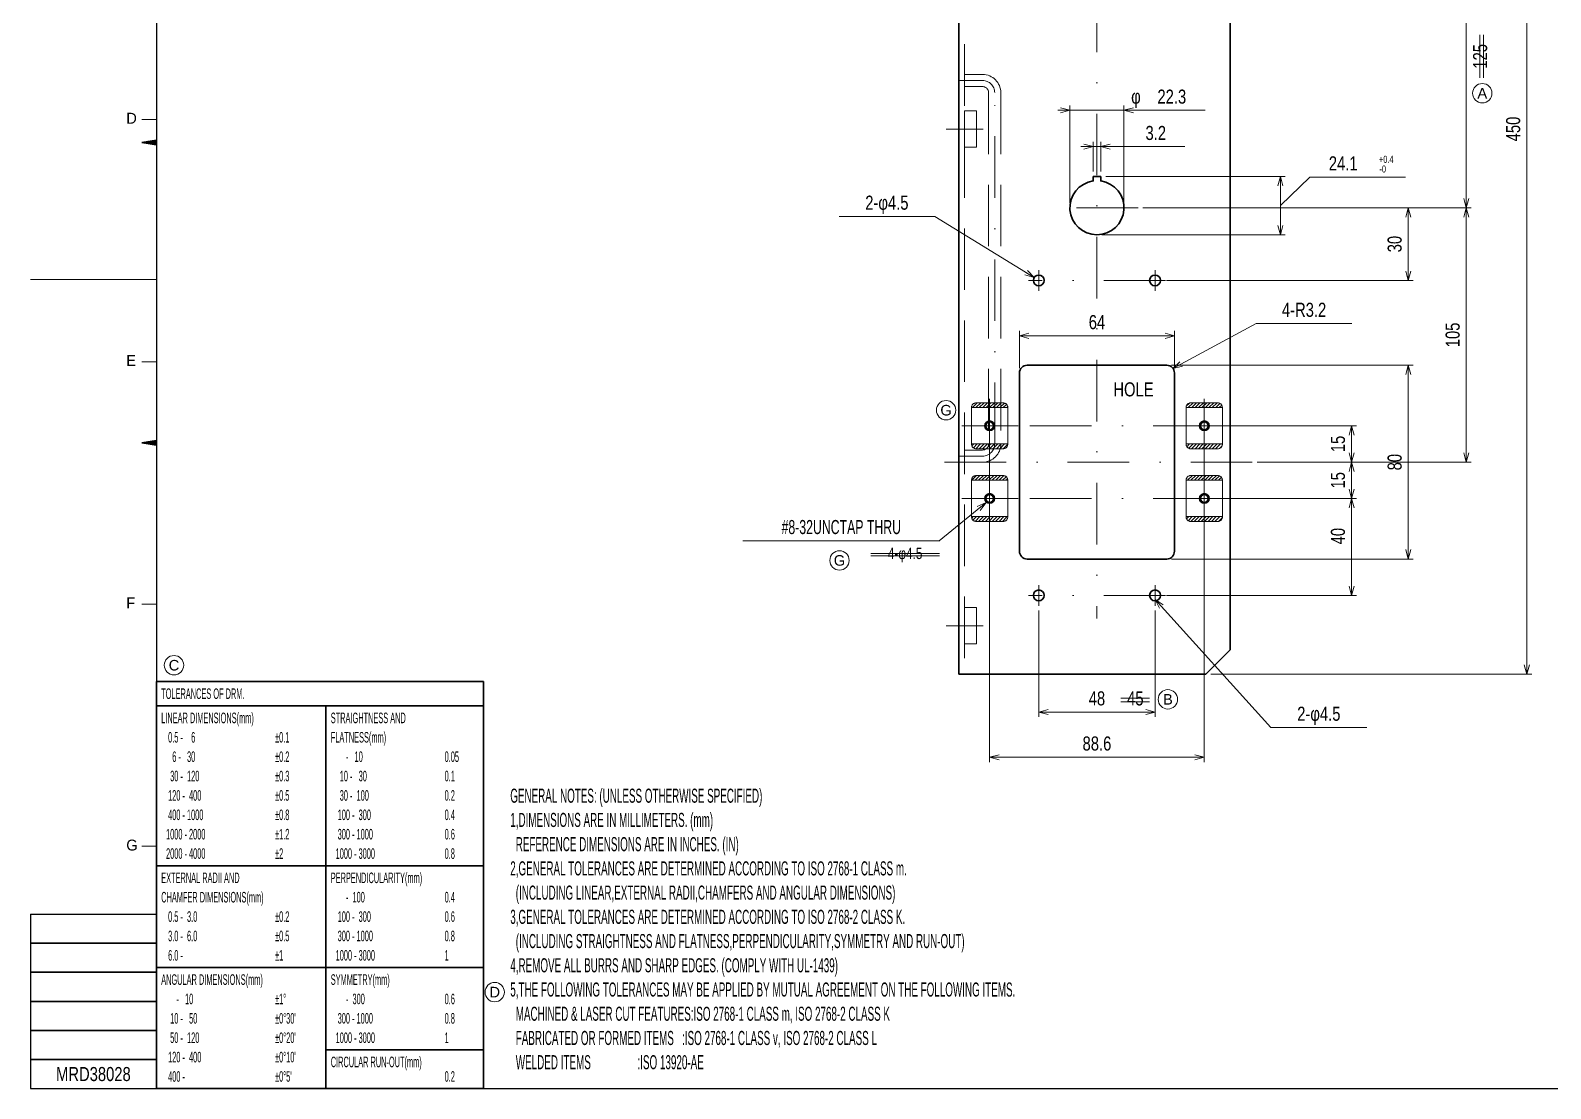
# Model space of a CAD drawing. Header units: millimetres. Extents: x 7 to 587, y 2 to 418.
# Drawn here: x 7 to 320.8, y 10 to 228.4 of the extents above; entities that cross this region are included whole.
import ezdxf
from ezdxf.enums import TextEntityAlignment as Align

# ---------------------------------------------------------------- set-up
doc = ezdxf.new("R2010")
doc.units = ezdxf.units.MM
for name, pattern in [('DASHDOT', [25.3, 12.7, -6.3, 0, -6.3]), ('DASHED', [19, 12.7, -6.3]), ('DIVIDE', [31.6, 12.7, -6.3, 0, -6.3, 0, -6.3])]:
    doc.linetypes.add(name, pattern=pattern)
for name, color, linetype in [('GR01_01', 7, 'Continuous'), ('GR01_02', 7, 'Continuous'), ('GR01_03', 7, 'Continuous'), ('GR01_05', 7, 'Continuous'), ('GR01_06', 7, 'Continuous'), ('GR01_16', 7, 'Continuous'), ('図面枠C7M', 7, 'Continuous'), ('表題、部品表_Layer1', 7, 'Continuous')]:
    doc.layers.add(name, color=color, linetype=linetype)
doc.styles.add('HG丸ｺﾞｼｯｸM-PRO', font='')
doc.styles.get('HG丸ｺﾞｼｯｸM-PRO').set_extended_font_data('HG丸ｺﾞｼｯｸM-PRO')
pattern_1 = [(45, (0, 0), (-0.3535534, 0.3535534), [])]

# ---------------------------------------------------------------- blocks, each defined once
blk = doc.blocks.new('BLKF024')
at = {"layer": '図面枠C7M', "color": 3, "linetype": 'Continuous', "lineweight": 35}
for p, q in [((30.067393, 143.236108), (30.09438, 143.263095)), ((30.188706, 143.216), (30.264271, 143.291564)), ((30.310019, 143.195891), (30.434161, 143.320033)), ((30.431331, 143.175782), (30.604052, 143.348503)), ((30.552644, 143.155673), (30.773942, 143.376972)), ((30.673956, 143.135565), (30.943833, 143.405441)), ((30.795269, 143.115456), (31.113723, 143.43391)), ((30.916582, 143.095347), (31.283614, 143.462379)), ((31.037894, 143.075238), (31.453504, 143.490848)), ((31.159207, 143.05513), (31.623395, 143.519317)), ((31.280519, 143.035021), (31.793285, 143.547787)), ((31.401832, 143.014912), (31.963176, 143.576256)), ((31.523145, 142.994803), (32.133066, 143.604725)), ((31.644457, 142.974695), (32.302957, 143.633194)), ((31.76577, 142.954586), (32.472847, 143.661663)), ((31.887082, 142.934477), (32.642738, 143.690132)), ((32.008395, 142.914368), (32.812628, 143.718601)), ((32.129708, 142.894259), (32.982519, 143.747071)), ((32.25102, 142.874151), (33, 143.62313)), ((32.372333, 142.854042), (33, 143.481709)), ((32.493645, 142.833933), (33, 143.340288)), ((32.614958, 142.813824), (33, 143.198866)), ((32.736271, 142.793716), (33, 143.057445)), ((32.857583, 142.773607), (33, 142.916024)), ((32.978896, 142.753498), (33, 142.774602))]:
    blk.add_line(p, q, dxfattribs=at)
blk = doc.blocks.new('BLKF025')
at = {"layer": '図面枠C7M', "color": 3, "linetype": 'Continuous', "lineweight": 35}
for p, q in [((30.067393, 205.236108), (30.09438, 205.263095)), ((30.188706, 205.216), (30.264271, 205.291564)), ((30.310019, 205.195891), (30.434161, 205.320033)), ((30.431331, 205.175782), (30.604052, 205.348503)), ((30.552644, 205.155673), (30.773942, 205.376972)), ((30.673956, 205.135565), (30.943833, 205.405441)), ((30.795269, 205.115456), (31.113723, 205.43391)), ((30.916582, 205.095347), (31.283614, 205.462379)), ((31.037894, 205.075238), (31.453504, 205.490848)), ((31.159207, 205.05513), (31.623395, 205.519317)), ((31.280519, 205.035021), (31.793285, 205.547787)), ((31.401832, 205.014912), (31.963176, 205.576256)), ((31.523145, 204.994803), (32.133066, 205.604725)), ((31.644457, 204.974695), (32.302957, 205.633194)), ((31.76577, 204.954586), (32.472847, 205.661663)), ((31.887082, 204.934477), (32.642738, 205.690132)), ((32.008395, 204.914368), (32.812628, 205.718601)), ((32.129708, 204.894259), (32.982519, 205.747071)), ((32.25102, 204.874151), (33, 205.62313)), ((32.372333, 204.854042), (33, 205.481709)), ((32.493645, 204.833933), (33, 205.340288)), ((32.614958, 204.813824), (33, 205.198866)), ((32.736271, 204.793716), (33, 205.057445)), ((32.857583, 204.773607), (33, 204.916024)), ((32.978896, 204.753498), (33, 204.774602))]:
    blk.add_line(p, q, dxfattribs=at)
blk = doc.blocks.new('BLKF023')
at = {"layer": '図面枠C7M', "color": 2, "linetype": 'Continuous', "lineweight": 25}
for p, q in [((33, 410), (33, 10)), ((7, 46), (7, 10)), ((7, 46), (33, 46)), ((7, 10), (587, 10))]:
    blk.add_line(p, q, dxfattribs=at)
at = {"layer": '図面枠C7M', "color": 4, "linetype": 'Continuous', "lineweight": 13}
for p, q in [((30, 210), (33, 210)), ((7, 177), (33, 177)), ((30, 160), (33, 160)), ((30, 110), (33, 110)), ((30, 60), (33, 60))]:
    blk.add_line(p, q, dxfattribs=at)
at = {"layer": '図面枠C7M', "color": 3, "linetype": 'Continuous', "lineweight": 35}
for p, q in [((33, 205.75), (30, 205.25)), ((30, 205.25), (33, 204.75)), ((33, 143.75), (30, 143.25)), ((30, 143.25), (33, 142.75)), ((7, 40), (33, 40)), ((7, 34), (33, 34)), ((7, 28), (33, 28)), ((7, 22), (33, 22)), ((7, 16), (33, 16))]:
    blk.add_line(p, q, dxfattribs=at)
for name in ['BLKF025', 'BLKF024']:
    blk.add_blockref(name, (0, 0), dxfattribs=at)
at = {"layer": '図面枠C7M', "color": 4, "linetype": 'Continuous', "lineweight": 13, "style": 'HG丸ｺﾞｼｯｸM-PRO'}
for s, width, p in [('D', 1.002334, (26.79, 208.45)), ('E', 1.001589, (26.79, 158.45)), ('F', 0.998986, (26.79, 108.45)), ('G', 1.003714, (26.79, 58.45))]:
    blk.add_text(s, height=2.25, dxfattribs=dict(at, width=width)).set_placement(p, align=Align.BOTTOM_LEFT)
blk = doc.blocks.new('BLKF027')
at = {"layer": 'GR01_01', "color": 3, "linetype": 'Continuous', "lineweight": 35}
for p, q in [((211.14, 120.88), (211.14, 157.68)), ((212.74, 159.28), (241.54, 159.28)), ((243.14, 120.88), (243.14, 157.68)), ((212.74, 119.28), (241.54, 119.28))]:
    blk.add_line(p, q, dxfattribs=at)
for centre, start, end in [((212.74, 157.68), 90, 180), ((241.54, 157.68), 0, 90), ((212.74, 120.88), 180, 270), ((241.54, 120.88), 270, 0)]:
    blk.add_arc(centre, 1.6, start, end, dxfattribs=at)
blk = doc.blocks.new('BLKF029')
at = {"layer": 'GR01_02', "color": 4, "linetype": 'DASHED', "lineweight": 13}
for p, q in [((199.79, 211.78), (202.29, 211.78)), ((199.79, 211.78), (199.79, 204.28)), ((202.29, 204.28), (202.29, 211.78)), ((199.79, 204.28), (202.29, 204.28))]:
    blk.add_line(p, q, dxfattribs=at)
blk = doc.blocks.new('BLKF030')
at = {"layer": 'GR01_02', "color": 4, "linetype": 'DASHED', "lineweight": 13}
for p, q in [((199.79, 109.28), (202.29, 109.28)), ((199.79, 109.28), (199.79, 101.78)), ((202.29, 101.78), (202.29, 109.28)), ((199.79, 101.78), (202.29, 101.78))]:
    blk.add_line(p, q, dxfattribs=at)
blk = doc.blocks.new('FXTIP_ARROW_S')
at = {"color": 0, "linetype": 'Continuous', "lineweight": -2}
for q in [(-1, 0), (-0.97, 0.26), (-0.97, -0.26)]:
    blk.add_line((0, 0), q, dxfattribs=at)
blk = doc.blocks.new('FXTIP_ARROW_E')
at = {"color": 0, "linetype": 'Continuous', "lineweight": -2}
for q in [(-1, 0), (-0.97, 0.26), (-0.97, -0.26)]:
    blk.add_line((0, 0), q, dxfattribs=at)
blk = doc.blocks.new('BLKF036')
at = {"layer": 'GR01_01', "color": 3, "linetype": 'Continuous', "lineweight": 35}
for p, q in [((226.34, 198.26), (227.94, 198.26)), ((226.34, 197.3), (226.34, 198.26)), ((227.94, 197.3), (227.94, 198.26))]:
    blk.add_line(p, q, dxfattribs=at)
blk.add_arc((227.14, 191.78), 5.58, 98.2503, 81.7497, dxfattribs=at)
blk = doc.blocks.new('BLKF066')
at = {"layer": 'GR01_05', "color": 4, "linetype": 'Continuous', "lineweight": 13}
blk.add_circle((306.68, 215.41), 2, dxfattribs=at)
at = {"layer": 'GR01_05', "color": 4, "linetype": 'Continuous', "lineweight": 13, "style": 'HG丸ｺﾞｼｯｸM-PRO', "width": 1.042301}
blk.add_text('A', height=2.18, dxfattribs=at).set_placement((306.68, 215.41), align=Align.MIDDLE_CENTER)
blk = doc.blocks.new('BLKF070')
at = {"layer": 'GR01_01', "color": 4, "linetype": 'DASHDOT', "lineweight": 13}
for p, q in [((215.14, 174.66), (215.14, 178.91)), ((239.14, 174.66), (239.14, 178.91)), ((241.26, 176.78), (213.01, 176.78))]:
    blk.add_line(p, q, dxfattribs=at)
at = {"layer": 'GR01_01', "color": 3, "linetype": 'Continuous', "lineweight": 35}
for centre in [(215.14, 176.78), (239.14, 176.78)]:
    blk.add_circle(centre, 1.12, dxfattribs=at)
blk = doc.blocks.new('BLKF071')
at = {"layer": 'GR01_01', "color": 4, "linetype": 'DASHDOT', "lineweight": 13}
for p, q in [((215.14, 109.66), (215.14, 113.91)), ((239.14, 109.66), (239.14, 113.91)), ((241.26, 111.78), (213.01, 111.78))]:
    blk.add_line(p, q, dxfattribs=at)
at = {"layer": 'GR01_01', "color": 3, "linetype": 'Continuous', "lineweight": 35}
for centre in [(215.14, 111.78), (239.14, 111.78)]:
    blk.add_circle(centre, 1.12, dxfattribs=at)
blk = doc.blocks.new('BLKF072')
at = {"layer": 'GR01_05', "color": 4, "linetype": 'Continuous', "lineweight": 13}
blk.add_circle((241.78, 90.33), 2, dxfattribs=at)
at = {"layer": 'GR01_05', "color": 4, "linetype": 'Continuous', "lineweight": 13, "style": 'HG丸ｺﾞｼｯｸM-PRO', "width": 1.04272}
blk.add_text('B', height=2.18, dxfattribs=at).set_placement((241.78, 90.33), align=Align.MIDDLE_CENTER)
blk = doc.blocks.new('BLKF073')
at = {"layer": '図面枠C7M', "color": 3, "linetype": 'Continuous', "lineweight": 35}
for p, q in [((33, 94), (100.5, 94)), ((33, 94), (33, 10)), ((100.5, 10), (100.5, 94)), ((33, 89), (100.5, 89)), ((68, 10), (68, 89)), ((33, 56), (68, 56)), ((68, 56), (100.5, 56)), ((33, 35), (68, 35)), ((68, 35), (100.5, 35)), ((68, 18), (100.5, 18)), ((33, 10), (100.5, 10))]:
    blk.add_line(p, q, dxfattribs=at)
at = {"layer": '図面枠C7M', "color": 4, "linetype": 'Continuous', "lineweight": 13, "style": 'HG丸ｺﾞｼｯｸM-PRO'}
for s, height, width, p in [('TOLERANCES OF DRM.', 2.1818, 0.522208, (34, 91.5)), ('LINEAR DIMENSIONS(mm)', 2.1818, 0.521664, (34, 86.5)), ('STRAIGHTNESS AND', 2.1818, 0.521949, (69, 86.5)), (' 0.5 -    6', 2.1818, 0.524049, (35, 82.5)), ('±0.1', 2.182, 0.52198, (57.5, 82.5)), ('FLATNESS(mm)', 2.1818, 0.521994, (69, 82.5)), ('   6 -   30', 2.1818, 0.52397, (35, 78.5)), ('±0.2', 2.182, 0.52198, (57.5, 78.5)), ('     -   10', 2.1818, 0.524651, (70, 78.5)), ('0.05', 2.182, 0.52205, (92.5, 78.5)), ('  30 -  120', 2.1818, 0.522893, (35, 74.5)), ('±0.3', 2.182, 0.52198, (57.5, 74.5)), ('  10 -   30', 2.1818, 0.523391, (70, 74.5)), ('0.1', 2.182, 0.522424, (92.5, 74.5)), (' 120 -  400', 2.1818, 0.52246, (35, 70.5)), ('±0.5', 2.182, 0.52198, (57.5, 70.5)), ('  30 -  100', 2.1818, 0.522893, (70, 70.5)), ('0.2', 2.182, 0.522424, (92.5, 70.5)), (' 400 - 1000', 2.1818, 0.52208, (35, 66.5)), ('±0.8', 2.182, 0.52198, (57.5, 66.5)), (' 100 -  300', 2.1818, 0.52246, (70, 66.5)), ('0.4', 2.182, 0.522424, (92.5, 66.5)), ('1000 - 2000', 2.1818, 0.521744, (35, 62.5)), ('±1.2', 2.182, 0.52198, (57.5, 62.5)), (' 300 - 1000', 2.1818, 0.52208, (70, 62.5)), ('0.6', 2.182, 0.522424, (92.5, 62.5)), ('2000 - 4000', 2.1818, 0.521744, (35, 58.5)), ('±2', 2.182, 0.521216, (57.5, 58.5)), ('1000 - 3000', 2.1818, 0.521744, (70, 58.5)), ('0.8', 2.182, 0.522424, (92.5, 58.5)), ('EXTERNAL RADII AND', 2.1818, 0.522426, (34, 53.5)), ('PERPENDICULARITY(mm)', 2.1818, 0.521822, (69, 53.5)), ('CHAMFER DIMENSIONS(mm)', 2.1818, 0.521615, (34, 49.5)), ('     -  100', 2.1818, 0.52397, (70, 49.5)), ('0.4', 2.182, 0.522424, (92.5, 49.5)), (' 0.5 -  3.0', 2.1818, 0.523514, (35, 45.5)), ('±0.2', 2.182, 0.52198, (57.5, 45.5)), (' 100 -  300', 2.1818, 0.52246, (70, 45.5)), ('0.6', 2.182, 0.522424, (92.5, 45.5)), (' 3.0 -  6.0', 2.1818, 0.523514, (35, 41.5)), ('±0.5', 2.182, 0.52198, (57.5, 41.5)), (' 300 - 1000', 2.1818, 0.52208, (70, 41.5)), ('0.8', 2.182, 0.522424, (92.5, 41.5)), (' 6.0 -', 2.182, 0.523279, (35, 37.5)), ('±1', 2.182, 0.521216, (57.5, 37.5)), ('1000 - 3000', 2.1818, 0.521744, (70, 37.5)), ('1', 2.18, 0.521199, (92.5, 37.5)), ('ANGULAR DIMENSIONS(mm)', 2.1818, 0.521887, (34, 32.5)), ('SYMMETRY(mm)', 2.1818, 0.521222, (69, 32.5)), ('     -   10', 2.1818, 0.524651, (35, 28.5)), ('±1°', 2.182, 0.52122, (57.5, 28.5)), ('     -  300', 2.1818, 0.52397, (70, 28.5)), ('0.6', 2.182, 0.522424, (92.5, 28.5)), ('  10 -   50', 2.1818, 0.523391, (35, 24.5)), ("±0°30'", 2.182, 0.521679, (57.5, 24.5)), (' 300 - 1000', 2.1818, 0.52208, (70, 24.5)), ('0.8', 2.182, 0.522424, (92.5, 24.5)), ('  50 -  120', 2.1818, 0.522893, (35, 20.5)), ("±0°20'", 2.182, 0.521679, (57.5, 20.5)), ('1000 - 3000', 2.1818, 0.521744, (70, 20.5)), ('1', 2.18, 0.521199, (92.5, 20.5)), (' 120 -  400', 2.1818, 0.52246, (35, 16.5)), ("±0°10'", 2.182, 0.521679, (57.5, 16.5)), ('CIRCULAR RUN-OUT(mm)', 2.1818, 0.521639, (69, 15.5)), (' 400 -', 2.182, 0.52234, (35, 12.5)), ("±0°5'", 2.182, 0.521776, (57.5, 12.5)), ('0.2', 2.182, 0.522424, (92.5, 12.5))]:
    blk.add_text(s, height=height, dxfattribs=dict(at, width=width)).set_placement(p, align=Align.MIDDLE_LEFT)
blk = doc.blocks.new('BLKF074')
at = {"layer": '表題、部品表_Layer1', "color": 4, "linetype": 'Continuous', "lineweight": 13}
blk.add_circle((36.64, 97.37), 2, dxfattribs=at)
at = {"layer": '表題、部品表_Layer1', "color": 4, "linetype": 'Continuous', "lineweight": 13, "style": 'HG丸ｺﾞｼｯｸM-PRO', "width": 1.042931}
blk.add_text('C', height=2.18, dxfattribs=at).set_placement((36.64, 97.37), align=Align.MIDDLE_CENTER)
blk = doc.blocks.new('BLKF082')
at = {"layer": 'GR01_03', "color": 4, "linetype": 'DASHDOT', "lineweight": 13}
for p, q in [((198.64, 218.03), (203.54, 218.03)), ((206.04, 143.03), (206.04, 215.53)), ((198.64, 140.53), (203.54, 140.53))]:
    blk.add_line(p, q, dxfattribs=at)
at = {"layer": 'GR01_03', "color": 4, "linetype": 'DASHED', "lineweight": 13}
for p, q in [((199.79, 219.28), (203.54, 219.28)), ((199.79, 216.78), (199.79, 219.28)), ((199.79, 216.78), (203.54, 216.78)), ((204.79, 215.53), (204.79, 143.03)), ((207.29, 215.53), (207.29, 143.03)), ((199.79, 139.28), (199.79, 141.78)), ((203.54, 141.78), (199.79, 141.78)), ((203.54, 139.28), (199.79, 139.28))]:
    blk.add_line(p, q, dxfattribs=at)
for centre, radius, start, end in [((203.54, 215.53), 3.75, 0, 90), ((203.54, 215.53), 1.25, 0, 90), ((203.54, 143.03), 3.75, 270, 0), ((203.54, 143.03), 1.25, 270, 0)]:
    blk.add_arc(centre, radius, start, end, dxfattribs=at)
at = {"layer": 'GR01_03', "color": 4, "linetype": 'DASHDOT', "lineweight": 13}
for centre, start, end in [((203.54, 215.53), 0, 90), ((203.54, 143.03), 270, 0)]:
    blk.add_arc(centre, 2.5, start, end, dxfattribs=at)
blk = doc.blocks.new('BLKF084')
at = {"layer": '表題、部品表_Layer1', "color": 4, "linetype": 'Continuous', "lineweight": 13}
blk.add_circle((102.84, 29.91), 2, dxfattribs=at)
at = {"layer": '表題、部品表_Layer1', "color": 4, "linetype": 'Continuous', "lineweight": 13, "style": 'HG丸ｺﾞｼｯｸM-PRO', "width": 1.042833}
blk.add_text('D', height=2.18, dxfattribs=at).set_placement((102.84, 29.91), align=Align.MIDDLE_CENTER)
blk = doc.blocks.new('BLKF104')
at = {"layer": 'GR01_02', "color": 3, "linetype": 'Continuous', "lineweight": 35}
for radius in [1, 0.8]:
    blk.add_circle((204.99, 146.78), radius, dxfattribs=at)
blk = doc.blocks.new('BLKF103')
at = {"layer": 'GR01_02', "color": 4, "linetype": 'DASHED', "lineweight": 13}
for p, q in [((201.24, 143.03), (201.24, 150.53)), ((201.24, 150.53), (208.74, 150.53)), ((208.74, 143.03), (208.74, 150.53)), ((201.24, 143.03), (208.74, 143.03))]:
    blk.add_line(p, q, dxfattribs=at)
at = {"layer": 'GR01_02', "color": 3, "linetype": 'Continuous', "lineweight": 35}
blk.add_blockref('BLKF104', (0, 0), dxfattribs=at)
blk = doc.blocks.new('BLKF105')
at = {"layer": 'GR01_16', "linetype": 'DIVIDE', "lineweight": 13}
h = blk.add_hatch(dxfattribs=at)
h.set_pattern_fill('_USER', color=4, scale=0.5, angle=45, style=0, pattern_type=0)
h.set_pattern_definition(pattern_1)
edge = h.paths.add_edge_path(flags=0)
edge.add_line((202.24, 151.53), (207.74, 151.53))
edge.add_arc((207.74, 150.53), 1, 0, 90, ccw=False)
edge.add_line((208.74, 150.53), (201.24, 150.53))
edge.add_arc((202.24, 150.53), 1, 90, 180, ccw=False)
at = {"layer": 'GR01_16', "color": 4, "linetype": 'DIVIDE', "lineweight": 13}
blk.add_line((207.74, 151.53), (202.24, 151.53), dxfattribs=at)
for centre, start, end in [((202.24, 150.53), 90, 180), ((207.74, 150.53), 0, 90)]:
    blk.add_arc(centre, 1, start, end, dxfattribs=at)
blk = doc.blocks.new('BLKF106')
at = {"layer": 'GR01_16', "linetype": 'DIVIDE', "lineweight": 13}
h = blk.add_hatch(dxfattribs=at)
h.set_pattern_fill('_USER', color=4, scale=0.5, angle=45, style=0, pattern_type=0)
h.set_pattern_definition(pattern_1)
edge = h.paths.add_edge_path(flags=0)
edge.add_line((202.24, 142.03), (207.74, 142.03))
edge.add_arc((207.74, 143.03), 1, 270, 360)
edge.add_line((208.74, 143.03), (201.24, 143.03))
edge.add_arc((202.24, 143.03), 1, 180, 270)
at = {"layer": 'GR01_16', "color": 4, "linetype": 'DIVIDE', "lineweight": 13}
blk.add_line((207.74, 142.03), (202.24, 142.03), dxfattribs=at)
for centre, start, end in [((202.24, 143.03), 180, 270), ((207.74, 143.03), 270, 0)]:
    blk.add_arc(centre, 1, start, end, dxfattribs=at)
blk = doc.blocks.new('BLKF108')
at = {"layer": 'GR01_02', "color": 3, "linetype": 'Continuous', "lineweight": 35}
for radius in [1, 0.8]:
    blk.add_circle((204.99, 131.78), radius, dxfattribs=at)
blk = doc.blocks.new('BLKF107')
at = {"layer": 'GR01_02', "color": 4, "linetype": 'DASHED', "lineweight": 13}
for p, q in [((201.24, 128.03), (201.24, 135.53)), ((201.24, 135.53), (208.74, 135.53)), ((208.74, 128.03), (208.74, 135.53)), ((201.24, 128.03), (208.74, 128.03))]:
    blk.add_line(p, q, dxfattribs=at)
at = {"layer": 'GR01_02', "color": 3, "linetype": 'Continuous', "lineweight": 35}
blk.add_blockref('BLKF108', (0, 0), dxfattribs=at)
blk = doc.blocks.new('BLKF109')
at = {"layer": 'GR01_16', "linetype": 'DIVIDE', "lineweight": 13}
h = blk.add_hatch(dxfattribs=at)
h.set_pattern_fill('_USER', color=4, scale=0.5, angle=45, style=0, pattern_type=0)
h.set_pattern_definition(pattern_1)
edge = h.paths.add_edge_path(flags=0)
edge.add_line((202.24, 136.53), (207.74, 136.53))
edge.add_arc((207.74, 135.53), 1, 0, 90, ccw=False)
edge.add_line((208.74, 135.53), (201.24, 135.53))
edge.add_arc((202.24, 135.53), 1, 90, 180, ccw=False)
at = {"layer": 'GR01_16', "color": 4, "linetype": 'DIVIDE', "lineweight": 13}
blk.add_line((207.74, 136.53), (202.24, 136.53), dxfattribs=at)
for centre, start, end in [((202.24, 135.53), 90, 180), ((207.74, 135.53), 0, 90)]:
    blk.add_arc(centre, 1, start, end, dxfattribs=at)
blk = doc.blocks.new('BLKF110')
at = {"layer": 'GR01_16', "linetype": 'DIVIDE', "lineweight": 13}
h = blk.add_hatch(dxfattribs=at)
h.set_pattern_fill('_USER', color=4, scale=0.5, angle=45, style=0, pattern_type=0)
h.set_pattern_definition(pattern_1)
edge = h.paths.add_edge_path(flags=0)
edge.add_line((202.24, 127.03), (207.74, 127.03))
edge.add_arc((207.74, 128.03), 1, 270, 360)
edge.add_line((208.74, 128.03), (201.24, 128.03))
edge.add_arc((202.24, 128.03), 1, 180, 270)
at = {"layer": 'GR01_16', "color": 4, "linetype": 'DIVIDE', "lineweight": 13}
blk.add_line((207.74, 127.03), (202.24, 127.03), dxfattribs=at)
for centre, start, end in [((202.24, 128.03), 180, 270), ((207.74, 128.03), 270, 0)]:
    blk.add_arc(centre, 1, start, end, dxfattribs=at)
blk = doc.blocks.new('BLKF112')
at = {"layer": 'GR01_02', "color": 3, "linetype": 'Continuous', "lineweight": 35}
for radius in [1, 0.8]:
    blk.add_circle((249.29, 131.78), radius, dxfattribs=at)
blk = doc.blocks.new('BLKF111')
at = {"layer": 'GR01_02', "color": 4, "linetype": 'DASHED', "lineweight": 13}
for p, q in [((245.54, 128.03), (245.54, 135.53)), ((245.54, 135.53), (253.04, 135.53)), ((253.04, 128.03), (253.04, 135.53)), ((245.54, 128.03), (253.04, 128.03))]:
    blk.add_line(p, q, dxfattribs=at)
at = {"layer": 'GR01_02', "color": 3, "linetype": 'Continuous', "lineweight": 35}
blk.add_blockref('BLKF112', (0, 0), dxfattribs=at)
blk = doc.blocks.new('BLKF113')
at = {"layer": 'GR01_16', "linetype": 'DIVIDE', "lineweight": 13}
h = blk.add_hatch(dxfattribs=at)
h.set_pattern_fill('_USER', color=4, scale=0.5, angle=45, style=0, pattern_type=0)
h.set_pattern_definition(pattern_1)
edge = h.paths.add_edge_path(flags=0)
edge.add_line((246.54, 136.53), (252.04, 136.53))
edge.add_arc((252.04, 135.53), 1, 0, 90, ccw=False)
edge.add_line((253.04, 135.53), (245.54, 135.53))
edge.add_arc((246.54, 135.53), 1, 90, 180, ccw=False)
at = {"layer": 'GR01_16', "color": 4, "linetype": 'DIVIDE', "lineweight": 13}
blk.add_line((252.04, 136.53), (246.54, 136.53), dxfattribs=at)
for centre, start, end in [((246.54, 135.53), 90, 180), ((252.04, 135.53), 0, 90)]:
    blk.add_arc(centre, 1, start, end, dxfattribs=at)
blk = doc.blocks.new('BLKF114')
at = {"layer": 'GR01_16', "linetype": 'DIVIDE', "lineweight": 13}
h = blk.add_hatch(dxfattribs=at)
h.set_pattern_fill('_USER', color=4, scale=0.5, angle=45, style=0, pattern_type=0)
h.set_pattern_definition(pattern_1)
edge = h.paths.add_edge_path(flags=0)
edge.add_line((246.54, 127.03), (252.04, 127.03))
edge.add_arc((252.04, 128.03), 1, 270, 360)
edge.add_line((253.04, 128.03), (245.54, 128.03))
edge.add_arc((246.54, 128.03), 1, 180, 270)
at = {"layer": 'GR01_16', "color": 4, "linetype": 'DIVIDE', "lineweight": 13}
blk.add_line((252.04, 127.03), (246.54, 127.03), dxfattribs=at)
for centre, start, end in [((246.54, 128.03), 180, 270), ((252.04, 128.03), 270, 0)]:
    blk.add_arc(centre, 1, start, end, dxfattribs=at)
blk = doc.blocks.new('BLKF116')
at = {"layer": 'GR01_02', "color": 3, "linetype": 'Continuous', "lineweight": 35}
for radius in [1, 0.8]:
    blk.add_circle((249.29, 146.78), radius, dxfattribs=at)
blk = doc.blocks.new('BLKF115')
at = {"layer": 'GR01_02', "color": 4, "linetype": 'DASHED', "lineweight": 13}
for p, q in [((245.54, 143.03), (245.54, 150.53)), ((245.54, 150.53), (253.04, 150.53)), ((253.04, 143.03), (253.04, 150.53)), ((245.54, 143.03), (253.04, 143.03))]:
    blk.add_line(p, q, dxfattribs=at)
at = {"layer": 'GR01_02', "color": 3, "linetype": 'Continuous', "lineweight": 35}
blk.add_blockref('BLKF116', (0, 0), dxfattribs=at)
blk = doc.blocks.new('BLKF117')
at = {"layer": 'GR01_16', "linetype": 'DIVIDE', "lineweight": 13}
h = blk.add_hatch(dxfattribs=at)
h.set_pattern_fill('_USER', color=4, scale=0.5, angle=45, style=0, pattern_type=0)
h.set_pattern_definition(pattern_1)
edge = h.paths.add_edge_path(flags=0)
edge.add_line((246.54, 151.53), (252.04, 151.53))
edge.add_arc((252.04, 150.53), 1, 0, 90, ccw=False)
edge.add_line((253.04, 150.53), (245.54, 150.53))
edge.add_arc((246.54, 150.53), 1, 90, 180, ccw=False)
at = {"layer": 'GR01_16', "color": 4, "linetype": 'DIVIDE', "lineweight": 13}
blk.add_line((252.04, 151.53), (246.54, 151.53), dxfattribs=at)
for centre, start, end in [((246.54, 150.53), 90, 180), ((252.04, 150.53), 0, 90)]:
    blk.add_arc(centre, 1, start, end, dxfattribs=at)
blk = doc.blocks.new('BLKF118')
at = {"layer": 'GR01_16', "linetype": 'DIVIDE', "lineweight": 13}
h = blk.add_hatch(dxfattribs=at)
h.set_pattern_fill('_USER', color=4, scale=0.5, angle=45, style=0, pattern_type=0)
h.set_pattern_definition(pattern_1)
edge = h.paths.add_edge_path(flags=0)
edge.add_line((246.54, 142.03), (252.04, 142.03))
edge.add_arc((252.04, 143.03), 1, 270, 360)
edge.add_line((253.04, 143.03), (245.54, 143.03))
edge.add_arc((246.54, 143.03), 1, 180, 270)
at = {"layer": 'GR01_16', "color": 4, "linetype": 'DIVIDE', "lineweight": 13}
blk.add_line((252.04, 142.03), (246.54, 142.03), dxfattribs=at)
for centre, start, end in [((246.54, 143.03), 180, 270), ((252.04, 143.03), 270, 0)]:
    blk.add_arc(centre, 1, start, end, dxfattribs=at)
blk = doc.blocks.new('BLKF120')
at = {"layer": '表題、部品表_Layer1', "color": 4, "linetype": 'Continuous', "lineweight": 13}
blk.add_circle((196, 150), 2, dxfattribs=at)
at = {"layer": '表題、部品表_Layer1', "color": 4, "linetype": 'Continuous', "lineweight": 13, "style": 'HG丸ｺﾞｼｯｸM-PRO', "width": 1.042883}
blk.add_text('G', height=2.18, dxfattribs=at).set_placement((196, 150), align=Align.MIDDLE_CENTER)
blk = doc.blocks.new('BLKF123')
at = {"layer": '表題、部品表_Layer1', "color": 4, "linetype": 'Continuous', "lineweight": 13}
blk.add_circle((174, 119), 2, dxfattribs=at)
at = {"layer": '表題、部品表_Layer1', "color": 4, "linetype": 'Continuous', "lineweight": 13, "style": 'HG丸ｺﾞｼｯｸM-PRO', "width": 1.042883}
blk.add_text('G', height=2.18, dxfattribs=at).set_placement((174, 119), align=Align.MIDDLE_CENTER)

msp = doc.modelspace()

# ---------------------------------------------------------------- linework, layer by layer
at = {"layer": 'GR01_01', "color": 3, "linetype": 'Continuous', "lineweight": 35}
for p, q in [((198.64, 320.53), (198.64, 95.53)), ((254.64, 315.53), (254.64, 100.53)), ((254.64, 100.53), (249.64, 95.53)), ((198.64, 95.53), (249.64, 95.53))]:
    msp.add_line(p, q, dxfattribs=at)
at = {"layer": 'GR01_01', "color": 4, "linetype": 'DASHED', "lineweight": 13}
msp.add_line((199.79, 320.53), (199.79, 95.53), dxfattribs=at)
at = {"layer": 'GR01_01', "color": 4, "linetype": 'DASHDOT', "lineweight": 13}
for p, q in [((227.14, 312.78), (227.14, 107)), ((235.64, 191.78), (218.64, 191.78)), ((204.99, 129.66), (204.99, 148.91)), ((249.29, 129.66), (249.29, 148.91)), ((251.41, 146.78), (202.86, 146.78)), ((259.19, 139.28), (192.22, 139.28)), ((251.41, 131.78), (202.86, 131.78))]:
    msp.add_line(p, q, dxfattribs=at)
at = {"layer": 'GR01_02', "color": 4, "linetype": 'DASHDOT', "lineweight": 13}
for p, q in [((203.67, 208.03), (196.03, 208.03)), ((204.99, 152.34), (204.99, 140.41)), ((249.29, 152.34), (249.29, 140.41)), ((210.87, 146.78), (199.27, 146.78)), ((255.17, 146.78), (243.57, 146.78)), ((204.99, 137.34), (204.99, 125.41)), ((249.29, 137.34), (249.29, 125.41)), ((210.87, 131.78), (199.27, 131.78)), ((255.17, 131.78), (243.57, 131.78)), ((203.67, 105.53), (196.03, 105.53))]:
    msp.add_line(p, q, dxfattribs=at)
at = {"layer": 'GR01_05', "color": 4, "linetype": 'Continuous', "lineweight": 13}
for p, q in [((306.15, 218.59), (306.15, 227.47)), ((306.95, 218.59), (306.95, 227.47)), ((232.1, 90.59), (238.02, 90.59)), ((232.1, 89.79), (238.02, 89.79))]:
    msp.add_line(p, q, dxfattribs=at)
at = {"layer": 'GR01_05', "color": 7, "linetype": 'Continuous', "lineweight": 13}
for p, q in [((180.45, 120.43), (194.65, 120.43)), ((180.45, 119.93), (194.65, 119.93))]:
    msp.add_line(p, q, dxfattribs=at)
at = {"layer": 'GR01_06', "color": 4, "linetype": 'Continuous', "lineweight": 13}
for p, q in [((315.87, 95.53), (315.87, 320.53)), ((303.38, 191.78), (303.38, 304.28)), ((219.06, 211.89), (221.56, 211.89)), ((221.56, 192.78), (221.56, 212.89)), ((221.56, 211.89), (232.71, 211.89)), ((232.71, 192.78), (232.71, 212.89)), ((232.71, 211.89), (249.51, 211.89)), ((223.84, 204.39), (226.34, 204.39)), ((226.34, 199.26), (226.34, 205.39)), ((226.34, 204.39), (227.94, 204.39)), ((227.94, 199.26), (227.94, 205.39)), ((227.94, 204.39), (245.26, 204.39)), ((228.94, 198.26), (266, 198.26)), ((265, 186.21), (265, 198.26)), ((265, 192.23), (271.05, 198.11)), ((271.05, 198.11), (290.81, 198.11)), ((236.64, 191.78), (304.38, 191.78)), ((236.64, 191.78), (292.41, 191.78)), ((291.41, 176.78), (291.41, 191.78)), ((303.38, 139.28), (303.38, 191.78)), ((193.66, 190), (173.9, 190)), ((214.18, 177.37), (193.66, 190)), ((228.14, 186.21), (266, 186.21)), ((241.51, 176.78), (292.41, 176.78)), ((211.14, 158.68), (211.14, 166.35)), ((242.82, 158.63), (260.01, 167.89)), ((243.14, 158.68), (243.14, 166.35)), ((260.01, 167.89), (279.77, 167.89)), ((211.14, 165.35), (243.14, 165.35)), ((242.54, 159.28), (292.41, 159.28)), ((291.41, 119.28), (291.41, 159.28)), ((252.41, 146.78), (280.7, 146.78)), ((279.7, 139.28), (279.7, 146.78)), ((260.19, 139.28), (280.7, 139.28)), ((260.19, 139.28), (304.38, 139.28)), ((279.7, 131.78), (279.7, 139.28)), ((194.6, 123.06), (204.24, 130.94)), ((204.99, 128.66), (204.99, 77.39)), ((249.29, 128.66), (249.29, 77.39)), ((252.41, 131.78), (280.7, 131.78)), ((279.7, 111.78), (279.7, 131.78)), ((154.03, 123.05), (154.03, 123.06)), ((154.03, 123.06), (194.71, 123.06)), ((242.54, 119.28), (292.41, 119.28)), ((239.14, 110.95), (263.06, 84.53)), ((241.51, 111.78), (280.7, 111.78)), ((215.14, 108.66), (215.14, 86.7)), ((239.14, 108.66), (239.14, 86.7)), ((250.64, 95.53), (316.87, 95.53)), ((215.14, 87.7), (239.14, 87.7)), ((263.06, 84.53), (282.82, 84.53)), ((204.99, 78.39), (249.29, 78.39))]:
    msp.add_line(p, q, dxfattribs=at)

# ---------------------------------------------------------------- block references
at = {"layer": 'GR01_01', "color": 3, "linetype": 'Continuous', "lineweight": 35}
for name in ['BLKF036', 'BLKF027']:
    msp.add_blockref(name, (0, 0), dxfattribs=at)
at = {"layer": 'GR01_01', "color": 4, "linetype": 'DASHDOT', "lineweight": 13}
for name in ['BLKF070', 'BLKF071']:
    msp.add_blockref(name, (0, 0), dxfattribs=at)
at = {"layer": 'GR01_02', "color": 4, "linetype": 'DASHED', "lineweight": 13}
for name in ['BLKF029', 'BLKF103', 'BLKF115', 'BLKF107', 'BLKF111', 'BLKF030']:
    msp.add_blockref(name, (0, 0), dxfattribs=at)
at = {"layer": 'GR01_03', "color": 4, "linetype": 'DASHED', "lineweight": 13}
msp.add_blockref('BLKF082', (0, 0), dxfattribs=at)
at = {"layer": 'GR01_05', "color": 4, "linetype": 'Continuous', "lineweight": 13}
for name in ['BLKF066', 'BLKF072']:
    msp.add_blockref(name, (0, 0), dxfattribs=at)
at = {"layer": 'GR01_06', "color": 4, "linetype": 'Continuous', "lineweight": 13, "xscale": 2, "yscale": 2}
for name, p, rotation in [('FXTIP_ARROW_E', (221.56, 211.89), 360), ('FXTIP_ARROW_S', (232.71, 211.89), 180), ('FXTIP_ARROW_E', (226.34, 204.39), 360), ('FXTIP_ARROW_S', (227.94, 204.39), 180), ('FXTIP_ARROW_E', (265, 198.26), 90), ('FXTIP_ARROW_E', (291.41, 191.78), 90), ('FXTIP_ARROW_S', (303.38, 191.78), 270), ('FXTIP_ARROW_E', (303.38, 191.78), 90), ('FXTIP_ARROW_S', (265, 186.21), 270), ('FXTIP_ARROW_S', (214.18, 177.37), 328.3938147102809), ('FXTIP_ARROW_S', (291.41, 176.78), 270), ('FXTIP_ARROW_S', (211.14, 165.35), 180), ('FXTIP_ARROW_E', (243.14, 165.35), 360), ('FXTIP_ARROW_S', (242.82, 158.63), 208.3219974905535), ('FXTIP_ARROW_E', (291.41, 159.28), 90), ('FXTIP_ARROW_E', (279.7, 146.78), 90), ('FXTIP_ARROW_S', (279.7, 139.28), 270), ('FXTIP_ARROW_S', (303.38, 139.28), 270), ('FXTIP_ARROW_E', (279.7, 139.28), 90), ('FXTIP_ARROW_S', (279.7, 131.78), 270), ('FXTIP_ARROW_E', (204.24, 130.94), 39.29174047480268), ('FXTIP_ARROW_E', (279.7, 131.78), 90), ('FXTIP_ARROW_S', (291.41, 119.28), 270), ('FXTIP_ARROW_S', (279.7, 111.78), 270), ('FXTIP_ARROW_S', (239.14, 110.95), 132.1647807709907), ('FXTIP_ARROW_S', (315.87, 95.53), 270), ('FXTIP_ARROW_S', (215.14, 87.7), 180), ('FXTIP_ARROW_E', (239.14, 87.7), 360), ('FXTIP_ARROW_S', (204.99, 78.39), 180), ('FXTIP_ARROW_E', (249.29, 78.39), 360)]:
    msp.add_blockref(name, p, dxfattribs=dict(at, rotation=rotation))
at = {"layer": 'GR01_16', "color": 4, "linetype": 'DIVIDE', "lineweight": 13}
for name in ['BLKF105', 'BLKF117', 'BLKF106', 'BLKF118', 'BLKF109', 'BLKF113', 'BLKF110', 'BLKF114']:
    msp.add_blockref(name, (0, 0), dxfattribs=at)
at = {"layer": '図面枠C7M', "color": 4, "linetype": 'Continuous', "lineweight": 13}
for name in ['BLKF023', 'BLKF073']:
    msp.add_blockref(name, (0, 0), dxfattribs=at)
at = {"layer": '表題、部品表_Layer1', "color": 4, "linetype": 'Continuous', "lineweight": 13}
for name in ['BLKF120', 'BLKF123', 'BLKF074', 'BLKF084']:
    msp.add_blockref(name, (0, 0), dxfattribs=at)

# ---------------------------------------------------------------- texts
at = {"layer": 'GR01_05', "color": 3, "linetype": 'Continuous', "lineweight": 35, "style": 'HG丸ｺﾞｼｯｸM-PRO'}
for s, height, rotation, width, p in [('125', 2.909, 90, 0.784542, (308.55, 223.03)), ('4-φ4.5', 2.327, 0, 0.783565, (187.55, 118.58)), ('45', 2.909, 0, 0.784542, (235.06, 88.19))]:
    msp.add_text(s, height=height, rotation=rotation, dxfattribs=dict(at, width=width)).set_placement(p, align=Align.BOTTOM_CENTER)
at = {"layer": 'GR01_06', "color": 3, "linetype": 'Continuous', "lineweight": 35, "style": 'HG丸ｺﾞｼｯｸM-PRO'}
for s, height, rotation, width, p in [('φ', 2.91, 0, 0.781842, (235.19, 212.39)), ('22.3', 2.909, 0, 0.784749, (242.59, 212.39)), ('450', 2.909, 90, 0.784542, (315.37, 208.03)), ('30', 2.909, 90, 0.784542, (290.91, 184.28)), ('64', 2.909, 0, 0.784542, (227.14, 165.85)), ('105', 2.909, 90, 0.784542, (302.88, 165.53)), ('15', 2.909, 90, 0.784542, (279.2, 143.03)), ('80', 2.909, 90, 0.784542, (290.91, 139.28)), ('15', 2.909, 90, 0.784542, (279.2, 135.53)), ('40', 2.909, 90, 0.784542, (279.2, 124.01)), ('48', 2.909, 0, 0.784542, (227.14, 88.2)), ('2-φ4.5', 2.909, 360, 0.783565, (272.94, 85.03)), ('88.6', 2.909, 0, 0.784749, (227.14, 78.89))]:
    msp.add_text(s, height=height, rotation=rotation, dxfattribs=dict(at, width=width)).set_placement(p, align=Align.BOTTOM_CENTER)
at = {"layer": 'GR01_06', "color": 4, "linetype": 'Continuous', "lineweight": 35, "style": 'HG丸ｺﾞｼｯｸM-PRO'}
for s, height, width, p in [('3.2', 2.909, 0.784839, (239.28, 204.89)), ('24.1', 2.909, 0.784749, (277.97, 198.61)), ('+0.4', 1.455, 0.78402, (286.85, 200.61)), ('-0', 1.455, 0.783216, (286.13, 198.61))]:
    msp.add_text(s, height=height, dxfattribs=dict(at, width=width)).set_placement(p, align=Align.BOTTOM_CENTER)
at = {"layer": 'GR01_06', "color": 3, "linetype": 'Continuous', "lineweight": 35, "style": 'HG丸ｺﾞｼｯｸM-PRO'}
for s, height, width, p in [('2-φ4.5', 2.909, 0.783565, (183.78, 190.5)), ('4-R3.2', 2.909, 0.783631, (269.89, 168.39)), ('#8-32UNCTAP THRU', 2.9091, 0.651708, (174.37, 123.56))]:
    msp.add_text(s, height=height, dxfattribs=dict(at, width=width)).set_placement(p, align=Align.BOTTOM_CENTER)
at = {"layer": 'GR01_06', "color": 3, "linetype": 'Continuous', "lineweight": 35, "style": 'HG丸ｺﾞｼｯｸM-PRO', "width": 0.782831}
msp.add_text('HOLE', height=2.909, dxfattribs=at).set_placement((234.68, 154.3), align=Align.MIDDLE_CENTER)
at = {"layer": '図面枠C7M', "color": 3, "linetype": 'Continuous', "lineweight": 35, "style": 'HG丸ｺﾞｼｯｸM-PRO'}
for s, width, p in [('GENERAL NOTES: (UNLESS OTHERWISE SPECIFIED)', 0.52211, (106.05, 71.9)), ('1,DIMENSIONS ARE IN MILLIMETERS. (mm)', 0.522052, (106.05, 66.9)), ('  REFERENCE DIMENSIONS ARE IN INCHES. (IN)', 0.522009, (106.05, 61.9)), ('2,GENERAL TOLERANCES ARE DETERMINED ACCORDING TO ISO 2768-1 CLASS m.', 0.522186, (106.05, 56.9)), ('  (INCLUDING LINEAR,EXTERNAL RADII,CHAMFERS AND ANGULAR DIMENSIONS)', 0.522355, (106.05, 51.9)), ('3,GENERAL TOLERANCES ARE DETERMINED ACCORDING TO ISO 2768-2 CLASS K.', 0.52223, (106.05, 46.9)), ('  (INCLUDING STRAIGHTNESS AND FLATNESS,PERPENDICULARITY,SYMMETRY AND RUN-OUT)', 0.522087, (106.05, 41.9)), ('4,REMOVE ALL BURRS AND SHARP EDGES. (COMPLY WITH UL-1439)', 0.52235, (106.05, 36.9)), ('5,THE FOLLOWING TOLERANCES MAY BE APPLIED BY MUTUAL AGREEMENT ON THE FOLLOWING ITEMS.', 0.522482, (106.05, 31.9)), ('  MACHINED & LASER CUT FEATURES:ISO 2768-1 CLASS m, ISO 2768-2 CLASS K', 0.522369, (106.05, 26.9)), ('  FABRICATED OR FORMED ITEMS   :ISO 2768-1 CLASS v, ISO 2768-2 CLASS L', 0.522509, (106.05, 21.9)), ('  WELDED ITEMS                 :ISO 13920-AE', 0.523476, (106.05, 16.9))]:
    msp.add_text(s, height=2.9091, dxfattribs=dict(at, width=width)).set_placement(p, align=Align.TOP_LEFT)
at = {"layer": '図面枠C7M', "color": 3, "linetype": 'Continuous', "lineweight": 35, "style": 'HG丸ｺﾞｼｯｸM-PRO', "width": 0.783793}
msp.add_text('MRD38028', height=2.909, dxfattribs=at).set_placement((20, 13), align=Align.MIDDLE_CENTER)

doc.saveas('drawing.dxf')
